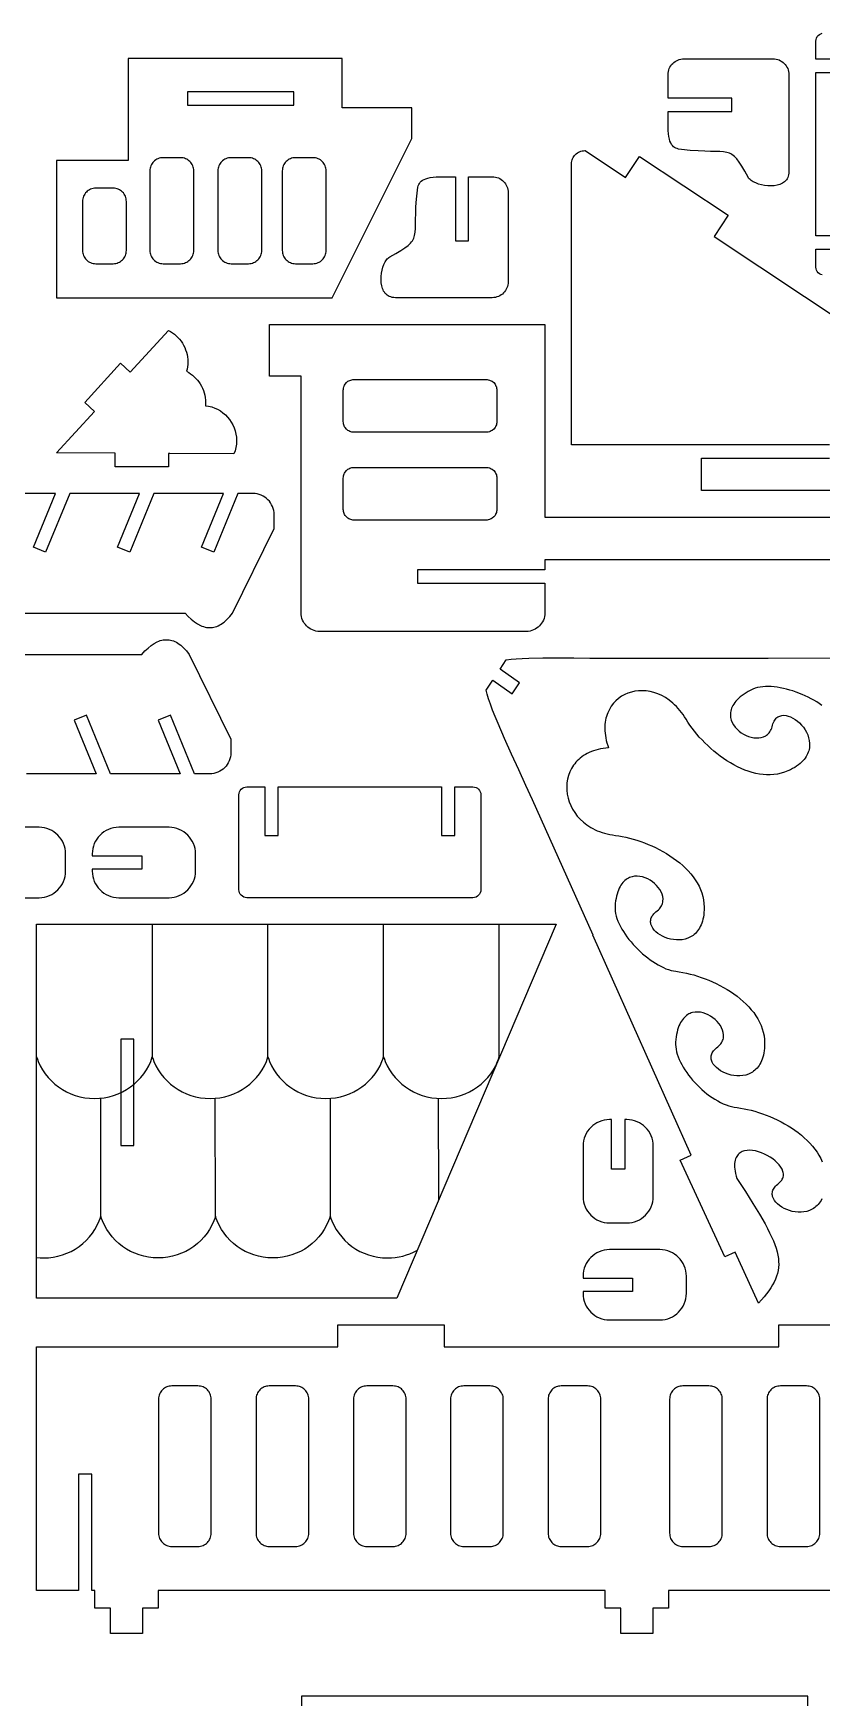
# Model space of a CAD drawing. Extents: x -399 to 499, y -399 to 499.
# Drawn here: x 83.3 to 201.9, y 248.3 to 498.9 of the extents above; entities that cross this region are included whole.
import ezdxf

# ---------------------------------------------------------------- set-up
doc = ezdxf.new("R2010")
doc.units = 0
doc.layers.add('DEFAULT_LAYER', color=1, linetype='CONTINUOUS')

msp = doc.modelspace()

# ---------------------------------------------------------------- linework, layer by layer
at = {"layer": 'DEFAULT_LAYER'}
for points in [[(208.34, 495), (201.05, 495), (201.05, 497.72), (201.08, 497.96), (201.15, 498.18), (201.26, 498.39), (201.4, 498.57), (201.58, 498.71), (201.79, 498.82), (202.01, 498.89)], [(208.34, 468.42), (201.05, 468.42), (201.05, 493), (208.34, 493)], [(203.13, 436.95), (183.85, 436.95), (164.27, 436.95), (164.27, 436.95), (164.27, 479.23), (164.28, 479.43), (164.31, 479.63), (164.36, 479.82), (164.43, 480), (164.51, 480.18), (164.61, 480.34), (164.73, 480.5), (164.86, 480.64), (165, 480.77), (165.16, 480.88), (165.32, 480.98), (165.5, 481.07), (165.68, 481.13), (165.87, 481.18), (166.07, 481.21), (166.27, 481.23), (166.32, 481.23), (172.42, 477.17), (174.52, 480.34), (187.86, 471.51), (185.75, 468.32), (240.3, 432.07)], [(202.01, 462.52), (201.79, 462.59), (201.58, 462.7), (201.4, 462.85), (201.26, 463.02), (201.15, 463.23), (201.08, 463.45), (201.05, 463.69), (201.05, 466.42), (208.34, 466.42)], [(256.59, 419.61), (160.26, 419.61), (160.26, 418.13), (141.11, 418.13), (141.11, 416.13), (160.26, 416.13), (160.26, 411.65), (160.25, 411.36), (160.21, 411.09), (160.14, 410.82), (160.04, 410.56), (159.92, 410.32), (159.78, 410.09), (159.62, 409.87), (159.44, 409.67), (159.24, 409.49), (159.03, 409.33), (158.79, 409.19), (158.55, 409.07), (158.29, 408.98), (158.03, 408.91), (157.75, 408.86), (157.46, 408.85), (126.37, 408.85), (126.09, 408.86), (125.81, 408.91), (125.54, 408.98), (125.29, 409.07), (125.04, 409.19), (124.81, 409.33), (124.6, 409.49), (124.4, 409.67), (124.22, 409.87), (124.05, 410.09), (123.91, 410.32), (123.79, 410.56), (123.7, 410.82), (123.63, 411.09), (123.59, 411.36), (123.57, 411.65), (123.57, 447.3), (118.81, 447.3), (118.81, 455.06), (123.57, 455.06), (132.39, 455.06), (160.26, 455.06), (160.26, 426.05), (245.79, 426.05)], [(238.3, 430.07), (183.85, 430.07), (183.85, 434.95), (203.13, 434.95)], [(-43.96, 411.62), (106.13, 411.62), (106.59, 411.12), (107.05, 410.68), (107.51, 410.3), (107.97, 409.99), (108.43, 409.74), (108.65, 409.65), (108.88, 409.57), (109.11, 409.5), (109.33, 409.46), (109.55, 409.43), (109.78, 409.42), (110, 409.42), (110.22, 409.44), (110.44, 409.48), (110.66, 409.54), (110.88, 409.61), (111.1, 409.71), (111.32, 409.82), (111.54, 409.94), (111.76, 410.09), (111.97, 410.25), (112.4, 410.64), (112.83, 411.09), (113.25, 411.62), (119.53, 424.37), (119.53, 426.41), (119.51, 426.74), (119.47, 427.06), (119.39, 427.36), (119.28, 427.66), (119.14, 427.93), (118.98, 428.2), (118.8, 428.45), (118.59, 428.67), (118.36, 428.88), (118.12, 429.06), (117.85, 429.22), (117.57, 429.36), (117.28, 429.47), (116.97, 429.55), (116.66, 429.6), (116.33, 429.61), (116.33, 429.61), (114.07, 429.61), (110.44, 420.77), (108.59, 421.54), (111.91, 429.61), (101.42, 429.61), (97.78, 420.77), (95.93, 421.54), (99.26, 429.61), (88.76, 429.61), (85.12, 420.77), (83.28, 421.54), (86.6, 429.61), (76.13, 429.61)], [(-50.48, 405.4), (99.61, 405.4), (100.07, 405.91), (100.53, 406.35), (101, 406.72), (101.45, 407.04), (101.91, 407.28), (102.14, 407.38), (102.36, 407.46), (102.59, 407.52), (102.81, 407.57), (103.03, 407.6), (103.26, 407.61), (103.48, 407.6), (103.7, 407.58), (103.92, 407.54), (104.14, 407.48), (104.36, 407.41), (104.58, 407.32), (104.8, 407.21), (105.02, 407.08), (105.24, 406.93), (105.45, 406.77), (105.88, 406.39), (106.31, 405.93), (106.73, 405.4), (113.01, 392.65), (113.01, 390.61), (112.99, 390.29), (112.95, 389.97), (112.87, 389.66), (112.76, 389.37), (112.62, 389.09), (112.46, 388.83), (112.28, 388.58), (112.07, 388.35), (111.84, 388.14), (111.6, 387.96), (111.33, 387.8), (111.05, 387.66), (110.76, 387.56), (110.45, 387.48), (110.14, 387.43), (109.81, 387.41), (109.81, 387.41), (107.55, 387.41), (103.92, 396.25), (102.07, 395.49), (105.39, 387.41), (94.9, 387.41), (91.26, 396.25), (89.41, 395.49), (92.74, 387.41), (82.24, 387.41)], [(201.97, 323.43), (201.85, 323.2), (201.71, 322.98), (201.56, 322.77), (201.41, 322.59), (201.24, 322.42), (201.07, 322.26), (200.89, 322.12), (200.7, 321.99), (200.51, 321.87), (200.11, 321.69), (199.69, 321.55), (199.26, 321.46), (198.82, 321.42), (198.38, 321.42), (197.94, 321.46), (197.5, 321.54), (197.08, 321.66), (196.67, 321.81), (196.28, 321.98), (195.92, 322.18), (195.59, 322.41), (195.29, 322.66), (195.04, 322.92), (194.82, 323.2), (194.66, 323.49), (194.55, 323.8), (194.52, 323.95), (194.5, 324.11), (194.5, 324.26), (194.52, 324.42), (194.55, 324.58), (194.6, 324.73), (194.67, 324.89), (194.76, 325.05), (194.86, 325.2), (194.99, 325.36), (195.14, 325.51), (195.31, 325.66), (195.49, 325.8), (195.65, 325.94), (195.79, 326.09), (195.91, 326.24), (196, 326.4), (196.07, 326.56), (196.13, 326.72), (196.16, 326.88), (196.17, 327.05), (196.16, 327.22), (196.14, 327.39), (196.1, 327.55), (195.97, 327.89), (195.78, 328.22), (195.54, 328.55), (195.25, 328.87), (194.92, 329.17), (194.56, 329.46), (194.17, 329.72), (193.75, 329.97), (193.32, 330.18), (192.87, 330.37), (192.43, 330.52), (191.98, 330.64), (191.54, 330.71), (191.11, 330.74), (190.7, 330.73), (190.32, 330.66), (190.13, 330.61), (189.96, 330.54), (189.8, 330.46), (189.65, 330.36), (189.5, 330.25), (189.37, 330.13), (189.25, 329.98), (189.15, 329.82), (189.05, 329.65), (188.97, 329.45), (188.91, 329.24), (188.86, 329.01), (188.83, 328.77), (188.82, 328.5), (188.83, 328.21), (188.85, 327.91), (188.89, 327.58), (188.96, 327.23), (189.04, 326.87), (189.15, 326.48), (190.44, 324.52), (191.57, 322.74), (192.56, 321.12), (193.41, 319.66), (193.77, 318.98), (194.1, 318.33), (194.4, 317.71), (194.66, 317.11), (194.88, 316.54), (195.06, 315.99), (195.22, 315.47), (195.33, 314.96), (195.41, 314.47), (195.45, 314), (195.46, 313.53), (195.44, 313.08), (195.37, 312.64), (195.28, 312.2), (195.15, 311.77), (194.98, 311.33), (194.78, 310.9), (194.55, 310.47), (194.28, 310.03), (193.98, 309.59), (193.64, 309.14), (193.27, 308.68), (192.86, 308.21), (192.43, 307.72), (188.91, 315.42), (187.36, 314.7), (180.65, 329.23), (182.29, 329.99), (167.51, 363.11), (167.52, 363.11), (158.38, 383.52), (158.39, 383.52), (157.41, 385.68), (156.34, 388), (155.25, 390.39), (154.19, 392.75), (153.22, 394.98), (152.79, 396.03), (152.4, 397), (152.06, 397.9), (151.78, 398.71), (151.57, 399.42), (151.43, 400.02), (152.42, 401.5), (155.32, 399.48), (156.46, 401.12), (153.52, 403.16), (154.46, 404.57), (155.17, 404.65), (155.97, 404.72), (156.86, 404.77), (157.83, 404.81), (159.94, 404.86), (162.24, 404.87), (164.63, 404.86), (167.02, 404.84), (171.51, 404.81), (171.51, 404.82), (193.87, 404.83), (193.86, 404.85), (193.86, 404.85), (257.06, 404.95)], [(201.94, 397.72), (201.57, 397.98), (201.18, 398.24), (200.77, 398.48), (200.34, 398.72), (199.91, 398.95), (199.46, 399.16), (199, 399.36), (198.07, 399.73), (197.6, 399.89), (197.12, 400.03), (196.65, 400.16), (196.17, 400.27), (195.7, 400.37), (195.24, 400.44), (194.78, 400.5), (194.33, 400.54), (193.89, 400.55), (193.46, 400.55), (193.05, 400.52), (192.65, 400.47), (192.27, 400.4), (191.91, 400.3), (191.57, 400.17), (191.26, 400.03), (190.89, 399.82), (190.55, 399.62), (190.24, 399.41), (189.95, 399.2), (189.68, 398.99), (189.44, 398.78), (189.22, 398.56), (189.03, 398.35), (188.85, 398.14), (188.7, 397.92), (188.57, 397.71), (188.46, 397.5), (188.37, 397.29), (188.3, 397.08), (188.25, 396.87), (188.21, 396.67), (188.19, 396.46), (188.19, 396.26), (188.2, 396.06), (188.23, 395.87), (188.32, 395.48), (188.47, 395.12), (188.67, 394.77), (188.91, 394.45), (189.19, 394.14), (189.49, 393.86), (189.83, 393.61), (190.18, 393.39), (190.55, 393.2), (190.94, 393.05), (191.33, 392.93), (191.72, 392.85), (192.1, 392.81), (192.48, 392.82), (192.84, 392.88), (193.18, 392.98), (193.5, 393.13), (193.64, 393.23), (193.78, 393.34), (193.91, 393.46), (194.03, 393.6), (194.14, 393.75), (194.24, 393.92), (194.33, 394.1), (194.41, 394.3), (194.47, 394.51), (194.52, 394.74), (194.59, 394.96), (194.67, 395.16), (194.76, 395.34), (194.86, 395.5), (194.96, 395.64), (195.08, 395.77), (195.2, 395.88), (195.33, 395.97), (195.47, 396.05), (195.61, 396.11), (195.76, 396.16), (195.92, 396.19), (196.24, 396.22), (196.57, 396.19), (196.91, 396.11), (197.26, 395.98), (197.61, 395.81), (197.95, 395.6), (198.28, 395.36), (198.6, 395.08), (198.9, 394.76), (199.18, 394.42), (199.43, 394.06), (199.65, 393.67), (199.83, 393.27), (199.97, 392.85), (200.07, 392.42), (200.11, 391.98), (200.11, 391.54), (200.08, 391.32), (200.04, 391.1), (199.98, 390.88), (199.91, 390.65), (199.82, 390.43), (199.72, 390.21), (199.59, 390), (199.45, 389.78), (199.28, 389.57), (199.1, 389.36), (198.9, 389.16), (198.67, 388.96), (198.43, 388.76), (198.16, 388.57), (197.87, 388.38), (197.56, 388.2), (197.22, 388.03), (196.86, 387.86), (196.34, 387.65), (195.82, 387.49), (195.28, 387.37), (194.75, 387.29), (194.2, 387.26), (193.65, 387.26), (193.1, 387.3), (192.55, 387.37), (192, 387.48), (191.45, 387.62), (190.89, 387.79), (190.35, 387.99), (189.8, 388.22), (189.26, 388.48), (188.72, 388.76), (188.2, 389.06), (187.67, 389.38), (187.16, 389.72), (186.66, 390.08), (186.17, 390.45), (185.69, 390.84), (185.23, 391.24), (184.77, 391.66), (184.34, 392.08), (183.92, 392.51), (183.51, 392.95), (183.13, 393.39), (182.77, 393.84), (182.42, 394.28), (182.1, 394.73), (181.8, 395.18), (181.52, 395.62), (181.3, 395.98), (181.06, 396.33), (180.82, 396.65), (180.58, 396.97), (180.32, 397.26), (180.07, 397.54), (179.8, 397.8), (179.53, 398.05), (178.99, 398.49), (178.42, 398.88), (177.85, 399.2), (177.27, 399.46), (176.69, 399.66), (176.1, 399.81), (175.52, 399.9), (174.95, 399.93), (174.38, 399.91), (173.83, 399.85), (173.29, 399.73), (172.77, 399.56), (172.28, 399.34), (171.81, 399.08), (171.37, 398.77), (170.97, 398.42), (170.59, 398.03), (170.26, 397.6), (169.98, 397.12), (169.73, 396.61), (169.63, 396.34), (169.54, 396.06), (169.46, 395.78), (169.4, 395.48), (169.35, 395.18), (169.31, 394.86), (169.29, 394.54), (169.29, 394.21), (169.3, 393.88), (169.33, 393.53), (169.37, 393.18), (169.43, 392.82), (169.51, 392.45), (169.6, 392.08), (169.72, 391.7), (169.85, 391.31), (169.44, 391.28), (169.04, 391.23), (168.66, 391.16), (168.29, 391.08), (167.93, 390.99), (167.59, 390.88), (167.26, 390.76), (166.95, 390.63), (166.65, 390.48), (166.37, 390.33), (166.1, 390.16), (165.84, 389.98), (165.59, 389.79), (165.36, 389.59), (165.15, 389.38), (164.95, 389.17), (164.76, 388.94), (164.58, 388.71), (164.42, 388.47), (164.27, 388.23), (164.02, 387.71), (163.82, 387.18), (163.68, 386.63), (163.58, 386.07), (163.55, 385.5), (163.56, 384.93), (163.63, 384.35), (163.75, 383.77), (163.92, 383.2), (164.15, 382.64), (164.43, 382.1), (164.76, 381.57), (165.14, 381.06), (165.58, 380.59), (166.06, 380.14), (166.6, 379.72), (166.89, 379.53), (167.19, 379.34), (167.5, 379.17), (167.82, 379), (168.16, 378.85), (168.51, 378.71), (168.87, 378.58), (169.25, 378.47), (169.64, 378.37), (170.04, 378.28), (170.45, 378.21), (170.88, 378.15), (171.39, 378.08), (171.92, 377.98), (172.46, 377.87), (173.01, 377.74), (173.57, 377.59), (174.13, 377.42), (174.69, 377.23), (175.26, 377.03), (175.82, 376.8), (176.38, 376.56), (176.94, 376.3), (177.49, 376.02), (178.03, 375.73), (178.57, 375.41), (179.09, 375.09), (179.59, 374.74), (180.09, 374.38), (180.56, 374.01), (181.01, 373.62), (181.44, 373.21), (181.85, 372.8), (182.23, 372.36), (182.59, 371.92), (182.91, 371.46), (183.21, 370.98), (183.47, 370.5), (183.69, 370), (183.88, 369.49), (184.03, 368.96), (184.14, 368.43), (184.21, 367.88), (184.23, 367.33), (184.23, 366.93), (184.2, 366.55), (184.17, 366.19), (184.12, 365.85), (184.05, 365.53), (183.97, 365.22), (183.88, 364.94), (183.77, 364.67), (183.66, 364.41), (183.53, 364.18), (183.4, 363.96), (183.25, 363.76), (183.09, 363.57), (182.93, 363.4), (182.76, 363.24), (182.58, 363.1), (182.39, 362.97), (182.2, 362.86), (181.8, 362.67), (181.38, 362.53), (180.95, 362.44), (180.51, 362.4), (180.06, 362.4), (179.62, 362.45), (179.19, 362.53), (178.77, 362.64), (178.36, 362.79), (177.97, 362.96), (177.61, 363.17), (177.28, 363.39), (176.98, 363.64), (176.72, 363.9), (176.51, 364.18), (176.35, 364.48), (176.24, 364.78), (176.21, 364.93), (176.19, 365.09), (176.19, 365.24), (176.2, 365.4), (176.24, 365.56), (176.29, 365.72), (176.36, 365.87), (176.44, 366.03), (176.55, 366.18), (176.68, 366.34), (176.82, 366.49), (176.99, 366.64), (177.18, 366.78), (177.35, 366.93), (177.5, 367.08), (177.63, 367.23), (177.74, 367.39), (177.84, 367.56), (177.91, 367.72), (177.97, 367.89), (178.02, 368.07), (178.04, 368.24), (178.05, 368.59), (178.01, 368.94), (177.91, 369.3), (177.76, 369.64), (177.57, 369.98), (177.34, 370.3), (177.07, 370.61), (176.78, 370.89), (176.45, 371.16), (176.1, 371.39), (175.74, 371.59), (175.36, 371.76), (174.97, 371.89), (174.57, 371.97), (174.18, 372.01), (173.78, 372), (173.39, 371.93), (173.2, 371.87), (173.02, 371.8), (172.83, 371.72), (172.66, 371.62), (172.48, 371.5), (172.31, 371.37), (172.15, 371.21), (172, 371.04), (171.85, 370.86), (171.71, 370.65), (171.58, 370.43), (171.45, 370.18), (171.34, 369.92), (171.23, 369.63), (171.14, 369.32), (171.05, 369), (170.98, 368.65), (170.92, 368.27), (170.87, 367.88), (170.84, 367.46), (170.83, 367.11), (170.86, 366.75), (170.92, 366.38), (171, 366.01), (171.12, 365.62), (171.26, 365.24), (171.43, 364.84), (171.63, 364.45), (171.85, 364.05), (172.09, 363.66), (172.34, 363.27), (172.62, 362.88), (172.92, 362.49), (173.23, 362.11), (173.56, 361.73), (173.9, 361.37), (174.61, 360.66), (174.98, 360.33), (175.36, 360.01), (175.74, 359.7), (176.13, 359.41), (176.53, 359.14), (176.92, 358.89), (177.32, 358.65), (177.71, 358.44), (178.1, 358.25), (178.49, 358.08), (178.88, 357.94), (179.26, 357.83), (179.63, 357.74), (179.99, 357.69), (180.5, 357.61), (181.03, 357.52), (181.57, 357.41), (182.12, 357.28), (182.68, 357.13), (183.24, 356.96), (183.8, 356.77), (184.37, 356.57), (184.93, 356.34), (185.49, 356.1), (186.05, 355.84), (186.6, 355.56), (187.15, 355.26), (187.68, 354.95), (188.2, 354.63), (188.7, 354.28), (189.2, 353.92), (189.67, 353.55), (190.12, 353.16), (190.55, 352.75), (190.96, 352.34), (191.34, 351.9), (191.7, 351.46), (192.02, 351), (192.32, 350.52), (192.58, 350.04), (192.8, 349.54), (192.99, 349.03), (193.14, 348.5), (193.25, 347.97), (193.32, 347.42), (193.34, 346.87), (193.34, 346.47), (193.31, 346.09), (193.28, 345.73), (193.23, 345.39), (193.16, 345.07), (193.08, 344.76), (192.99, 344.47), (192.88, 344.21), (192.77, 343.95), (192.64, 343.72), (192.51, 343.5), (192.36, 343.3), (192.2, 343.11), (192.04, 342.94), (191.87, 342.78), (191.69, 342.64), (191.5, 342.51), (191.31, 342.4), (190.91, 342.21), (190.49, 342.07), (190.06, 341.98), (189.62, 341.94), (189.17, 341.94), (188.73, 341.99), (188.3, 342.07), (187.88, 342.18), (187.47, 342.33), (187.08, 342.5), (186.72, 342.7), (186.39, 342.93), (186.09, 343.18), (185.83, 343.44), (185.62, 343.72), (185.46, 344.01), (185.35, 344.32), (185.32, 344.47), (185.3, 344.63), (185.3, 344.78), (185.31, 344.94), (185.35, 345.1), (185.4, 345.25), (185.47, 345.41), (185.55, 345.57), (185.66, 345.72), (185.79, 345.88), (185.93, 346.03), (186.1, 346.18), (186.29, 346.32), (186.46, 346.47), (186.61, 346.62), (186.74, 346.77), (186.85, 346.93), (186.95, 347.1), (187.02, 347.26), (187.08, 347.43), (187.13, 347.6), (187.15, 347.78), (187.17, 348.13), (187.12, 348.48), (187.02, 348.83), (186.87, 349.18), (186.68, 349.52), (186.45, 349.84), (186.18, 350.15), (185.89, 350.43), (185.56, 350.69), (185.22, 350.93), (184.85, 351.13), (184.47, 351.3), (184.08, 351.42), (183.68, 351.51), (183.29, 351.55), (182.89, 351.53), (182.5, 351.47), (182.31, 351.41), (182.13, 351.34), (181.95, 351.26), (181.77, 351.16), (181.59, 351.04), (181.43, 350.9), (181.26, 350.75), (181.11, 350.58), (180.96, 350.4), (180.82, 350.19), (180.69, 349.96), (180.56, 349.72), (180.45, 349.46), (180.34, 349.17), (180.25, 348.86), (180.16, 348.54), (180.09, 348.19), (180.03, 347.81), (179.98, 347.42), (179.95, 347), (179.94, 346.66), (179.96, 346.31), (180.02, 345.94), (180.1, 345.57), (180.2, 345.19), (180.34, 344.81), (180.49, 344.42), (180.67, 344.03), (180.88, 343.64), (181.1, 343.24), (181.35, 342.85), (181.61, 342.46), (181.89, 342.07), (182.19, 341.68), (182.51, 341.31), (182.84, 340.94), (183.18, 340.58), (183.53, 340.23), (183.9, 339.89), (184.28, 339.56), (184.66, 339.25), (185.06, 338.96), (185.46, 338.68), (185.86, 338.42), (186.28, 338.18), (186.69, 337.96), (187.11, 337.76), (187.53, 337.59), (187.94, 337.44), (188.36, 337.32), (188.78, 337.23), (189.19, 337.16), (189.71, 337.09), (190.24, 337), (190.78, 336.89), (191.32, 336.76), (191.88, 336.61), (192.44, 336.44), (193, 336.25), (193.57, 336.04), (194.13, 335.82), (194.7, 335.58), (195.25, 335.32), (195.81, 335.04), (196.35, 334.74), (196.88, 334.43), (197.4, 334.1), (197.91, 333.76), (198.4, 333.4), (198.87, 333.03), (199.32, 332.64), (199.76, 332.23), (200.16, 331.81), (200.55, 331.38), (200.9, 330.93), (201.23, 330.47), (201.52, 330), (201.78, 329.51), (202.01, 329.02)], [(76.57, 368.77), (84.13, 368.77), (84.54, 368.79), (84.93, 368.86), (85.31, 368.95), (85.68, 369.09), (86.03, 369.26), (86.36, 369.46), (86.67, 369.69), (86.95, 369.95), (87.21, 370.23), (87.44, 370.54), (87.64, 370.87), (87.81, 371.22), (87.95, 371.59), (88.05, 371.97), (88.11, 372.37), (88.13, 372.77), (88.13, 375.36), (88.11, 375.77), (88.05, 376.16), (87.95, 376.54), (87.81, 376.91), (87.64, 377.26), (87.44, 377.59), (87.21, 377.9), (86.95, 378.18), (86.67, 378.44), (86.36, 378.67), (86.03, 378.87), (85.68, 379.04), (85.31, 379.18), (84.93, 379.28), (84.54, 379.34), (84.13, 379.36), (76.57, 379.36)], [(101.18, 364.77), (101.18, 344.81), (101.29, 344.47), (101.42, 344.13), (101.72, 343.47), (102.07, 342.85), (102.47, 342.26), (102.91, 341.71), (103.39, 341.19), (103.91, 340.71), (104.47, 340.28), (105.06, 339.89), (105.68, 339.54), (106.33, 339.25), (107, 339), (107.69, 338.8), (108.41, 338.66), (109.14, 338.57), (109.88, 338.54), (110.63, 338.57), (111.36, 338.66), (112.07, 338.8), (112.77, 339), (113.44, 339.25), (114.09, 339.54), (114.71, 339.89), (115.3, 340.28), (115.85, 340.71), (116.37, 341.19), (116.86, 341.71), (117.3, 342.26), (117.69, 342.85), (118.04, 343.47), (118.34, 344.13), (118.47, 344.47), (118.59, 344.81), (118.7, 344.47), (118.83, 344.13), (119.13, 343.47), (119.48, 342.85), (119.88, 342.26), (120.32, 341.71), (120.8, 341.19), (121.32, 340.71), (121.88, 340.28), (122.47, 339.89), (123.09, 339.54), (123.73, 339.25), (124.41, 339), (125.1, 338.8), (125.82, 338.66), (126.55, 338.57), (127.29, 338.54), (128.04, 338.57), (128.77, 338.66), (129.48, 338.8), (130.18, 339), (130.85, 339.25), (131.5, 339.54), (132.12, 339.89), (132.71, 340.28), (133.26, 340.71), (133.78, 341.19), (134.26, 341.71), (134.71, 342.26), (135.1, 342.85), (135.45, 343.47), (135.75, 344.13), (135.88, 344.47), (136, 344.81), (136.11, 344.47), (136.24, 344.13), (136.54, 343.47), (136.89, 342.85), (137.29, 342.26), (137.73, 341.71), (138.21, 341.19), (138.73, 340.71), (139.29, 340.28), (139.88, 339.89), (140.5, 339.54), (141.14, 339.25), (141.82, 339), (142.51, 338.8), (143.23, 338.66), (143.96, 338.57), (144.7, 338.54), (145.45, 338.57), (146.18, 338.66), (146.89, 338.8), (147.58, 339), (148.26, 339.25), (148.91, 339.54), (149.53, 339.89), (150.12, 340.28), (150.67, 340.71), (151.19, 341.19), (151.67, 341.71), (152.11, 342.26), (152.51, 342.85), (152.86, 343.47), (153.16, 344.13), (153.29, 344.47), (153.41, 344.81), (153.41, 364.77)], [(118.59, 344.81), (118.59, 364.77)], [(136, 344.81), (136, 364.77)], [(83.77, 344.81), (83.89, 344.47), (84.02, 344.13), (84.31, 343.47), (84.66, 342.85), (85.06, 342.26), (85.5, 341.71), (85.98, 341.19), (86.5, 340.71), (87.06, 340.28), (87.65, 339.89), (88.27, 339.54), (88.92, 339.25), (89.59, 339), (90.28, 338.8), (91, 338.66), (91.73, 338.57), (92.47, 338.54), (93.22, 338.57), (93.95, 338.66), (94.66, 338.8), (95.36, 339), (96.03, 339.25), (96.68, 339.54), (97.3, 339.89), (97.89, 340.28), (98.44, 340.71), (98.96, 341.19), (99.45, 341.71), (99.89, 342.26), (100.28, 342.85), (100.63, 343.47), (100.93, 344.13), (101.06, 344.47), (101.18, 344.81)], [(127.96, 320.8), (127.84, 320.46), (127.71, 320.12), (127.42, 319.46), (127.07, 318.84), (126.68, 318.25), (126.24, 317.7), (125.76, 317.18), (125.25, 316.71), (124.7, 316.27), (124.11, 315.88), (123.5, 315.53), (122.85, 315.24), (122.19, 314.99), (121.5, 314.79), (120.79, 314.65), (120.07, 314.56), (119.33, 314.53), (118.59, 314.56), (117.86, 314.65), (117.16, 314.79), (116.47, 314.99), (115.8, 315.24), (115.16, 315.53), (114.54, 315.88), (113.96, 316.27), (113.41, 316.71), (112.89, 317.18), (112.41, 317.7), (111.98, 318.25), (111.58, 318.84), (111.24, 319.46), (110.94, 320.12), (110.81, 320.46), (110.69, 320.8), (110.58, 320.46), (110.45, 320.12), (110.15, 319.46), (109.81, 318.84), (109.41, 318.25), (108.98, 317.7), (108.5, 317.18), (107.98, 316.71), (107.43, 316.27), (106.85, 315.88), (106.23, 315.53), (105.59, 315.24), (104.92, 314.99), (104.23, 314.79), (103.53, 314.65), (102.8, 314.56), (102.06, 314.53), (101.32, 314.56), (100.6, 314.65), (99.89, 314.79), (99.2, 314.99), (98.54, 315.24), (97.89, 315.53), (97.28, 315.88), (96.69, 316.27), (96.14, 316.71), (95.63, 317.18), (95.15, 317.7), (94.71, 318.25), (94.32, 318.84), (93.97, 319.46), (93.68, 320.12), (93.55, 320.46), (93.43, 320.8), (93.45, 338.6)], [(110.69, 320.8), (110.66, 338.6)], [(127.95, 338.6), (127.96, 320.8), (128.07, 320.46), (128.2, 320.12), (128.5, 319.46), (128.85, 318.84), (129.24, 318.25), (129.68, 317.7), (130.15, 317.18), (130.67, 316.71), (131.22, 316.27), (131.81, 315.88), (132.42, 315.53), (133.06, 315.24), (133.73, 314.99), (134.42, 314.79), (135.13, 314.65), (135.85, 314.56), (136.59, 314.53), (137.18, 314.55), (137.75, 314.61), (138.32, 314.7), (138.88, 314.82), (139.42, 314.98), (139.95, 315.17), (140.47, 315.39), (140.97, 315.64)], [(144.19, 338.54), (144.25, 323.23)], [(83.82, 314.58), (84.31, 314.55), (84.8, 314.53), (85.54, 314.56), (86.26, 314.65), (86.97, 314.79), (87.66, 314.99), (88.33, 315.24), (88.97, 315.53), (89.58, 315.88), (90.17, 316.27), (90.72, 316.71), (91.24, 317.18), (91.71, 317.7), (92.15, 318.25), (92.54, 318.84), (92.89, 319.46), (93.19, 320.12), (93.31, 320.46), (93.43, 320.8)], [(252.48, 264.48), (178.87, 264.49), (178.87, 261.8), (176.5, 261.8), (176.5, 258.01), (171.7, 258.01), (171.7, 261.8), (169.34, 261.8), (169.34, 264.49), (102.07, 264.49), (102.07, 261.8), (99.7, 261.8), (99.7, 258.01), (94.9, 258.01), (94.9, 261.8), (92.54, 261.8), (92.54, 264.49), (92.08, 264.49), (92.08, 281.98), (90.08, 281.98), (90.08, 264.49), (83.77, 264.48), (83.77, 301.17), (129.09, 301.17), (129.09, 304.46), (145.09, 304.46), (145.09, 301.17), (195.49, 301.17), (195.49, 304.46), (211.49, 304.46)], [(199.84, 218.25), (199.84, 248.59), (123.64, 248.59), (123.64, 241.8)]]:
    msp.add_lwpolyline(points, dxfattribs=at)
for points in [[(86.78, 459.09), (128.27, 459.09), (140.23, 483.07), (140.23, 487.67), (129.73, 487.67), (129.73, 495.08), (97.54, 495.08), (97.54, 479.73), (86.78, 479.73), (86.78, 459.09)], [(197.01, 492.66), (197.01, 489.02), (197.01, 485.38), (197.01, 481.74), (197.01, 478.1), (196.99, 477.85), (196.96, 477.61), (196.9, 477.39), (196.82, 477.16), (196.73, 476.99), (196.62, 476.83), (196.5, 476.68), (196.35, 476.55), (196.2, 476.43), (196.02, 476.32), (195.84, 476.23), (195.64, 476.15), (195.22, 476.03), (194.77, 475.95), (194.3, 475.92), (193.81, 475.94), (193.33, 475.99), (192.86, 476.08), (192.41, 476.2), (192, 476.36), (191.62, 476.54), (191.3, 476.75), (191.16, 476.86), (191.04, 476.98), (190.94, 477.1), (190.86, 477.23), (190.35, 478.14), (189.9, 478.9), (189.51, 479.51), (189.14, 479.99), (188.96, 480.19), (188.79, 480.37), (188.61, 480.52), (188.43, 480.64), (188.24, 480.75), (188.05, 480.84), (187.84, 480.91), (187.63, 480.97), (187.15, 481.04), (186.61, 481.08), (185.22, 481.12), (184.35, 481.14), (183.34, 481.18), (182.16, 481.27), (180.82, 481.4), (180.38, 481.47), (180.18, 481.53), (179.98, 481.6), (179.8, 481.7), (179.63, 481.82), (179.48, 481.98), (179.34, 482.17), (179.21, 482.39), (179.1, 482.66), (179, 482.98), (178.92, 483.34), (178.86, 483.76), (178.82, 484.24), (178.8, 484.78), (178.8, 485.38), (178.81, 487.11), (188.43, 487.11), (188.43, 489.11), (178.8, 489.11), (178.8, 492.66), (178.81, 492.91), (178.85, 493.15), (178.91, 493.38), (178.99, 493.6), (179.09, 493.81), (179.21, 494), (179.35, 494.19), (179.51, 494.36), (179.68, 494.51), (179.86, 494.65), (180.06, 494.77), (180.27, 494.87), (180.49, 494.96), (180.72, 495.02), (180.96, 495.05), (181.2, 495.06), (184.55, 495.06), (187.9, 495.06), (191.25, 495.06), (194.61, 495.06), (194.85, 495.05), (195.09, 495.02), (195.32, 494.96), (195.54, 494.88), (195.75, 494.77), (195.94, 494.65), (196.13, 494.51), (196.3, 494.36), (196.46, 494.19), (196.59, 494), (196.71, 493.81), (196.82, 493.6), (196.9, 493.38), (196.96, 493.15), (196.99, 492.91), (197.01, 492.66)], [(106.47, 488.08), (122.47, 488.08), (122.47, 490.08), (106.47, 490.08), (106.47, 488.08)], [(102.8, 464.21), (105.42, 464.21), (105.62, 464.22), (105.82, 464.25), (106.01, 464.3), (106.19, 464.37), (106.37, 464.45), (106.53, 464.55), (106.69, 464.67), (106.83, 464.8), (106.96, 464.94), (107.07, 465.09), (107.18, 465.26), (107.26, 465.43), (107.33, 465.62), (107.38, 465.81), (107.41, 466), (107.42, 466.21), (107.42, 478.17), (107.41, 478.38), (107.38, 478.57), (107.33, 478.76), (107.26, 478.95), (107.18, 479.12), (107.07, 479.29), (106.96, 479.44), (106.83, 479.58), (106.69, 479.71), (106.53, 479.83), (106.37, 479.93), (106.19, 480.01), (106.01, 480.08), (105.82, 480.13), (105.62, 480.16), (105.42, 480.17), (102.8, 480.17), (102.6, 480.16), (102.4, 480.13), (102.21, 480.08), (102.03, 480.01), (101.85, 479.93), (101.69, 479.83), (101.53, 479.71), (101.39, 479.58), (101.26, 479.44), (101.15, 479.29), (101.05, 479.12), (100.96, 478.95), (100.89, 478.76), (100.84, 478.57), (100.81, 478.38), (100.8, 478.17), (100.8, 466.21), (100.81, 466), (100.84, 465.81), (100.89, 465.62), (100.96, 465.43), (101.05, 465.26), (101.15, 465.09), (101.26, 464.94), (101.39, 464.8), (101.53, 464.67), (101.69, 464.55), (101.85, 464.45), (102.03, 464.37), (102.21, 464.3), (102.4, 464.25), (102.6, 464.22), (102.8, 464.21)], [(113.03, 464.21), (115.65, 464.21), (115.85, 464.22), (116.05, 464.25), (116.24, 464.3), (116.42, 464.37), (116.6, 464.45), (116.76, 464.55), (116.92, 464.67), (117.06, 464.8), (117.19, 464.94), (117.31, 465.09), (117.41, 465.26), (117.49, 465.43), (117.56, 465.62), (117.61, 465.81), (117.64, 466), (117.65, 466.21), (117.65, 478.17), (117.64, 478.38), (117.61, 478.57), (117.56, 478.76), (117.49, 478.95), (117.41, 479.12), (117.31, 479.29), (117.19, 479.44), (117.06, 479.58), (116.92, 479.71), (116.76, 479.83), (116.6, 479.93), (116.42, 480.01), (116.24, 480.08), (116.05, 480.13), (115.85, 480.16), (115.65, 480.17), (113.03, 480.17), (112.83, 480.16), (112.63, 480.13), (112.44, 480.08), (112.26, 480.01), (112.08, 479.93), (111.92, 479.83), (111.76, 479.71), (111.62, 479.58), (111.49, 479.44), (111.38, 479.29), (111.28, 479.12), (111.19, 478.95), (111.12, 478.76), (111.07, 478.57), (111.04, 478.38), (111.03, 478.17), (111.03, 466.21), (111.04, 466), (111.07, 465.81), (111.12, 465.62), (111.19, 465.43), (111.28, 465.26), (111.38, 465.09), (111.49, 464.94), (111.62, 464.8), (111.76, 464.67), (111.92, 464.55), (112.08, 464.45), (112.26, 464.37), (112.44, 464.3), (112.63, 464.25), (112.83, 464.22), (113.03, 464.21)], [(122.73, 464.21), (125.35, 464.21), (125.55, 464.22), (125.75, 464.25), (125.94, 464.3), (126.13, 464.37), (126.3, 464.45), (126.47, 464.55), (126.62, 464.67), (126.76, 464.8), (126.89, 464.94), (127.01, 465.09), (127.11, 465.26), (127.19, 465.43), (127.26, 465.62), (127.31, 465.81), (127.34, 466), (127.35, 466.21), (127.35, 478.17), (127.34, 478.38), (127.31, 478.57), (127.26, 478.76), (127.19, 478.95), (127.11, 479.12), (127.01, 479.29), (126.89, 479.44), (126.76, 479.58), (126.62, 479.71), (126.47, 479.83), (126.3, 479.93), (126.13, 480.01), (125.94, 480.08), (125.75, 480.13), (125.55, 480.16), (125.35, 480.17), (122.73, 480.17), (122.53, 480.16), (122.33, 480.13), (122.14, 480.08), (121.96, 480.01), (121.78, 479.93), (121.62, 479.83), (121.46, 479.71), (121.32, 479.58), (121.19, 479.44), (121.08, 479.29), (120.98, 479.12), (120.89, 478.95), (120.83, 478.76), (120.78, 478.57), (120.75, 478.38), (120.73, 478.17), (120.73, 466.21), (120.75, 466), (120.78, 465.81), (120.83, 465.62), (120.89, 465.43), (120.98, 465.26), (121.08, 465.09), (121.19, 464.94), (121.32, 464.8), (121.46, 464.67), (121.62, 464.55), (121.78, 464.45), (121.96, 464.37), (122.14, 464.3), (122.33, 464.25), (122.53, 464.22), (122.73, 464.21)], [(152.35, 459.09), (148.71, 459.09), (145.06, 459.09), (141.42, 459.09), (137.78, 459.09), (137.54, 459.11), (137.3, 459.14), (137.07, 459.2), (136.85, 459.28), (136.67, 459.37), (136.51, 459.48), (136.36, 459.6), (136.23, 459.74), (136.11, 459.9), (136, 460.07), (135.91, 460.26), (135.83, 460.45), (135.71, 460.88), (135.64, 461.33), (135.61, 461.8), (135.62, 462.28), (135.67, 462.77), (135.76, 463.24), (135.88, 463.68), (136.04, 464.1), (136.22, 464.48), (136.43, 464.8), (136.54, 464.94), (136.66, 465.06), (136.79, 465.16), (136.91, 465.24), (137.83, 465.75), (138.58, 466.19), (139.19, 466.59), (139.68, 466.96), (139.88, 467.14), (140.05, 467.31), (140.2, 467.49), (140.33, 467.67), (140.43, 467.86), (140.52, 468.05), (140.59, 468.25), (140.65, 468.47), (140.73, 468.94), (140.77, 469.49), (140.8, 470.88), (140.82, 471.75), (140.86, 472.76), (140.95, 473.93), (141.09, 475.28), (141.16, 475.72), (141.21, 475.92), (141.29, 476.11), (141.38, 476.29), (141.51, 476.46), (141.66, 476.62), (141.85, 476.76), (142.08, 476.89), (142.34, 477), (142.66, 477.1), (143.02, 477.17), (143.44, 477.23), (143.92, 477.27), (144.46, 477.3), (145.06, 477.3), (146.79, 477.29), (146.79, 467.67), (148.79, 467.67), (148.79, 477.3), (152.35, 477.3), (152.59, 477.28), (152.83, 477.25), (153.06, 477.19), (153.28, 477.11), (153.49, 477.01), (153.69, 476.88), (153.87, 476.75), (154.04, 476.59), (154.2, 476.42), (154.34, 476.24), (154.46, 476.04), (154.56, 475.83), (154.64, 475.61), (154.7, 475.38), (154.73, 475.14), (154.75, 474.9), (154.75, 471.55), (154.75, 468.19), (154.75, 464.84), (154.75, 461.49), (154.73, 461.25), (154.7, 461.01), (154.64, 460.78), (154.56, 460.56), (154.46, 460.35), (154.34, 460.15), (154.2, 459.97), (154.04, 459.8), (153.87, 459.64), (153.69, 459.5), (153.49, 459.38), (153.28, 459.28), (153.06, 459.2), (152.83, 459.14), (152.59, 459.11), (152.35, 459.09)], [(92.66, 464.21), (95.28, 464.21), (95.48, 464.22), (95.68, 464.25), (95.87, 464.3), (96.05, 464.37), (96.23, 464.45), (96.39, 464.55), (96.55, 464.67), (96.69, 464.8), (96.82, 464.94), (96.93, 465.09), (97.03, 465.26), (97.12, 465.43), (97.18, 465.62), (97.23, 465.81), (97.26, 466), (97.28, 466.21), (97.28, 473.59), (97.26, 473.79), (97.23, 473.99), (97.18, 474.18), (97.12, 474.36), (97.03, 474.54), (96.93, 474.7), (96.82, 474.86), (96.69, 475), (96.55, 475.13), (96.39, 475.24), (96.23, 475.34), (96.05, 475.43), (95.87, 475.5), (95.68, 475.54), (95.48, 475.57), (95.28, 475.59), (92.66, 475.59), (92.46, 475.57), (92.26, 475.54), (92.07, 475.5), (91.88, 475.43), (91.71, 475.34), (91.54, 475.24), (91.39, 475.13), (91.25, 475), (91.12, 474.86), (91, 474.7), (90.9, 474.54), (90.82, 474.36), (90.75, 474.18), (90.7, 473.99), (90.67, 473.79), (90.66, 473.59), (90.66, 466.21), (90.67, 466), (90.7, 465.81), (90.75, 465.62), (90.82, 465.43), (90.9, 465.26), (91, 465.09), (91.12, 464.94), (91.25, 464.8), (91.39, 464.67), (91.54, 464.55), (91.71, 464.45), (91.88, 464.37), (92.07, 464.3), (92.26, 464.25), (92.46, 464.22), (92.66, 464.21)], [(103.6, 433.62), (95.6, 433.62), (95.6, 435.69), (86.78, 435.76), (92.47, 441.98), (91.01, 443.31), (96.39, 449.23), (97.86, 447.89), (103.59, 454.16), (103.91, 453.99), (104.21, 453.8), (104.5, 453.58), (104.78, 453.35), (105.04, 453.1), (105.28, 452.83), (105.5, 452.54), (105.7, 452.24), (105.89, 451.93), (106.05, 451.6), (106.19, 451.26), (106.31, 450.91), (106.4, 450.54), (106.46, 450.17), (106.51, 449.79), (106.52, 449.4), (106.51, 449.04), (106.47, 448.69), (106.42, 448.35), (106.34, 448.01), (106.65, 447.84), (106.95, 447.65), (107.23, 447.43), (107.5, 447.2), (107.75, 446.95), (107.98, 446.68), (108.2, 446.4), (108.39, 446.1), (108.57, 445.79), (108.73, 445.46), (108.86, 445.13), (108.97, 444.78), (109.06, 444.42), (109.13, 444.06), (109.17, 443.68), (109.18, 443.3), (109.16, 442.83), (109.65, 442.76), (110.12, 442.64), (110.57, 442.48), (111.01, 442.29), (111.42, 442.05), (111.8, 441.78), (112.17, 441.47), (112.5, 441.13), (112.8, 440.76), (113.07, 440.37), (113.3, 439.95), (113.49, 439.51), (113.65, 439.05), (113.76, 438.57), (113.83, 438.07), (113.86, 437.57), (113.83, 437.04), (113.76, 436.53), (113.64, 436.04), (113.47, 435.57), (103.81, 435.64), (103.6, 435.64), (103.6, 433.62)], [(153.03, 445.17), (153.03, 440.43), (153.02, 440.27), (153, 440.11), (152.96, 439.96), (152.9, 439.81), (152.84, 439.67), (152.76, 439.54), (152.56, 439.3), (152.32, 439.11), (152.19, 439.03), (152.05, 438.96), (151.91, 438.91), (151.75, 438.87), (151.59, 438.84), (151.43, 438.83), (131.52, 438.83), (131.36, 438.84), (131.2, 438.87), (131.05, 438.91), (130.9, 438.96), (130.76, 439.03), (130.63, 439.11), (130.39, 439.3), (130.2, 439.54), (130.12, 439.67), (130.05, 439.81), (130, 439.96), (129.96, 440.11), (129.93, 440.27), (129.92, 440.43), (129.92, 445.17), (129.93, 445.34), (129.96, 445.49), (130, 445.65), (130.05, 445.79), (130.12, 445.93), (130.2, 446.07), (130.39, 446.3), (130.63, 446.5), (130.76, 446.58), (130.9, 446.65), (131.05, 446.7), (131.2, 446.74), (131.36, 446.76), (131.52, 446.77), (151.43, 446.77), (151.59, 446.76), (151.75, 446.74), (151.91, 446.7), (152.05, 446.65), (152.19, 446.58), (152.32, 446.5), (152.56, 446.3), (152.76, 446.07), (152.84, 445.93), (152.9, 445.79), (152.96, 445.65), (153, 445.49), (153.02, 445.34), (153.03, 445.17)], [(153.03, 431.94), (153.03, 427.21), (153.02, 427.04), (153, 426.88), (152.96, 426.73), (152.9, 426.58), (152.84, 426.44), (152.76, 426.31), (152.56, 426.08), (152.32, 425.88), (152.19, 425.8), (152.05, 425.73), (151.91, 425.68), (151.75, 425.64), (151.59, 425.61), (151.43, 425.61), (131.52, 425.61), (131.36, 425.61), (131.2, 425.64), (131.05, 425.68), (130.9, 425.73), (130.76, 425.8), (130.63, 425.88), (130.39, 426.08), (130.2, 426.31), (130.12, 426.44), (130.05, 426.58), (130, 426.73), (129.96, 426.88), (129.93, 427.04), (129.92, 427.21), (129.92, 431.94), (129.93, 432.11), (129.96, 432.26), (130, 432.42), (130.05, 432.56), (130.12, 432.7), (130.2, 432.84), (130.39, 433.07), (130.63, 433.27), (130.76, 433.35), (130.9, 433.42), (131.05, 433.47), (131.2, 433.51), (131.36, 433.53), (131.52, 433.54), (151.43, 433.54), (151.59, 433.53), (151.75, 433.51), (151.91, 433.47), (152.05, 433.42), (152.19, 433.35), (152.32, 433.27), (152.56, 433.07), (152.76, 432.84), (152.84, 432.7), (152.9, 432.56), (152.96, 432.42), (153, 432.26), (153.02, 432.11), (153.03, 431.94)], [(149.43, 368.77), (115.41, 368.77), (115.16, 368.8), (114.94, 368.87), (114.74, 368.98), (114.56, 369.13), (114.41, 369.3), (114.3, 369.51), (114.23, 369.73), (114.21, 369.97), (114.21, 384.24), (114.23, 384.48), (114.3, 384.71), (114.41, 384.91), (114.56, 385.09), (114.74, 385.24), (114.94, 385.35), (115.16, 385.42), (115.41, 385.44), (118.13, 385.44), (118.13, 378.15), (120.13, 378.15), (120.13, 385.44), (144.71, 385.44), (144.71, 378.15), (146.71, 378.15), (146.71, 385.44), (149.43, 385.44), (149.67, 385.42), (149.9, 385.35), (150.1, 385.24), (150.28, 385.09), (150.42, 384.91), (150.53, 384.71), (150.61, 384.48), (150.63, 384.24), (150.63, 369.97), (150.61, 369.73), (150.53, 369.51), (150.42, 369.3), (150.28, 369.13), (150.1, 368.98), (149.9, 368.87), (149.67, 368.8), (149.43, 368.77)], [(92.13, 375.36), (92.13, 375.07), (99.61, 375.07), (99.61, 373.07), (92.13, 373.07), (92.13, 372.77), (92.15, 372.37), (92.21, 371.97), (92.31, 371.59), (92.45, 371.22), (92.61, 370.87), (92.82, 370.54), (93.05, 370.23), (93.31, 369.95), (93.59, 369.69), (93.9, 369.46), (94.23, 369.26), (94.58, 369.09), (94.94, 368.95), (95.33, 368.86), (95.72, 368.79), (96.13, 368.77), (103.69, 368.77), (104.1, 368.79), (104.49, 368.86), (104.87, 368.95), (105.24, 369.09), (105.59, 369.26), (105.92, 369.46), (106.23, 369.69), (106.51, 369.95), (106.77, 370.23), (107, 370.54), (107.2, 370.87), (107.37, 371.22), (107.51, 371.59), (107.61, 371.97), (107.67, 372.37), (107.69, 372.77), (107.69, 375.36), (107.67, 375.77), (107.61, 376.16), (107.51, 376.54), (107.37, 376.91), (107.2, 377.26), (107, 377.59), (106.77, 377.9), (106.51, 378.18), (106.23, 378.44), (105.92, 378.67), (105.59, 378.87), (105.24, 379.04), (104.87, 379.18), (104.49, 379.28), (104.1, 379.34), (103.69, 379.36), (96.13, 379.36), (95.72, 379.34), (95.33, 379.28), (94.94, 379.18), (94.58, 379.04), (94.23, 378.87), (93.9, 378.67), (93.59, 378.44), (93.31, 378.18), (93.05, 377.9), (92.82, 377.59), (92.61, 377.26), (92.45, 376.91), (92.31, 376.54), (92.21, 376.16), (92.15, 375.77), (92.13, 375.36)], [(83.77, 364.77), (161.98, 364.77), (137.96, 308.47), (83.77, 308.47), (83.77, 364.77)], [(96.42, 331.48), (98.42, 331.48), (98.42, 347.48), (96.42, 347.48), (96.42, 331.48)], [(172.59, 335.36), (172.3, 335.36), (172.3, 327.89), (170.3, 327.89), (170.3, 335.36), (170.01, 335.36), (169.6, 335.34), (169.2, 335.28), (168.82, 335.18), (168.46, 335.05), (168.11, 334.88), (167.78, 334.68), (167.47, 334.45), (167.18, 334.19), (166.92, 333.9), (166.69, 333.6), (166.49, 333.27), (166.32, 332.92), (166.19, 332.55), (166.09, 332.17), (166.03, 331.77), (166.01, 331.36), (166.01, 323.81), (166.03, 323.4), (166.09, 323), (166.19, 322.62), (166.32, 322.25), (166.49, 321.9), (166.69, 321.57), (166.92, 321.26), (167.18, 320.98), (167.47, 320.72), (167.78, 320.49), (168.11, 320.29), (168.46, 320.12), (168.82, 319.99), (169.2, 319.89), (169.6, 319.83), (170.01, 319.81), (172.59, 319.81), (173, 319.83), (173.4, 319.89), (173.78, 319.99), (174.14, 320.12), (174.49, 320.29), (174.82, 320.49), (175.13, 320.72), (175.42, 320.98), (175.68, 321.26), (175.91, 321.57), (176.11, 321.9), (176.28, 322.25), (176.41, 322.62), (176.51, 323), (176.57, 323.4), (176.59, 323.81), (176.59, 331.36), (176.57, 331.77), (176.51, 332.17), (176.41, 332.55), (176.28, 332.92), (176.11, 333.27), (175.91, 333.6), (175.68, 333.9), (175.42, 334.19), (175.13, 334.45), (174.82, 334.68), (174.49, 334.88), (174.14, 335.05), (173.78, 335.18), (173.4, 335.28), (173, 335.34), (172.59, 335.36)], [(166.01, 311.79), (166.01, 311.5), (173.48, 311.5), (173.48, 309.5), (166.01, 309.5), (166.01, 309.21), (166.03, 308.8), (166.09, 308.4), (166.19, 308.02), (166.32, 307.65), (166.49, 307.3), (166.69, 306.97), (166.92, 306.67), (167.18, 306.38), (167.47, 306.12), (167.78, 305.89), (168.11, 305.69), (168.46, 305.52), (168.82, 305.39), (169.2, 305.29), (169.6, 305.23), (170.01, 305.21), (177.57, 305.21), (177.97, 305.23), (178.37, 305.29), (178.75, 305.39), (179.12, 305.52), (179.47, 305.69), (179.8, 305.89), (180.11, 306.12), (180.39, 306.38), (180.65, 306.67), (180.88, 306.97), (181.08, 307.3), (181.25, 307.65), (181.39, 308.02), (181.48, 308.4), (181.55, 308.8), (181.57, 309.21), (181.57, 311.79), (181.55, 312.2), (181.48, 312.59), (181.39, 312.98), (181.25, 313.34), (181.08, 313.69), (180.88, 314.02), (180.65, 314.33), (180.39, 314.62), (180.11, 314.87), (179.8, 315.11), (179.47, 315.31), (179.12, 315.48), (178.75, 315.61), (178.37, 315.71), (177.97, 315.77), (177.57, 315.79), (170.01, 315.79), (169.6, 315.77), (169.2, 315.71), (168.82, 315.61), (168.46, 315.48), (168.11, 315.31), (167.78, 315.11), (167.47, 314.87), (167.18, 314.62), (166.92, 314.33), (166.69, 314.02), (166.49, 313.69), (166.32, 313.34), (166.19, 312.98), (166.09, 312.59), (166.03, 312.2), (166.01, 311.79)], [(102.11, 293.26), (102.11, 273.1), (102.12, 272.9), (102.15, 272.7), (102.2, 272.51), (102.27, 272.32), (102.35, 272.15), (102.46, 271.98), (102.57, 271.83), (102.7, 271.69), (102.84, 271.56), (103, 271.44), (103.16, 271.34), (103.34, 271.26), (103.52, 271.19), (103.71, 271.14), (103.91, 271.11), (104.11, 271.1), (108.05, 271.1), (108.25, 271.11), (108.45, 271.14), (108.64, 271.19), (108.83, 271.26), (109, 271.34), (109.17, 271.44), (109.32, 271.56), (109.46, 271.69), (109.59, 271.83), (109.71, 271.98), (109.81, 272.15), (109.89, 272.32), (109.96, 272.51), (110.01, 272.7), (110.04, 272.9), (110.05, 273.1), (110.05, 293.26), (110.04, 293.47), (110.01, 293.67), (109.96, 293.86), (109.89, 294.04), (109.81, 294.22), (109.71, 294.38), (109.59, 294.53), (109.46, 294.68), (109.32, 294.81), (109.17, 294.92), (109, 295.02), (108.83, 295.11), (108.64, 295.17), (108.45, 295.22), (108.25, 295.25), (108.05, 295.26), (104.11, 295.26), (103.91, 295.25), (103.71, 295.22), (103.52, 295.17), (103.34, 295.11), (103.16, 295.02), (103, 294.92), (102.84, 294.81), (102.7, 294.68), (102.57, 294.53), (102.46, 294.38), (102.35, 294.22), (102.27, 294.04), (102.2, 293.86), (102.15, 293.67), (102.12, 293.47), (102.11, 293.26)], [(116.79, 293.26), (116.79, 273.1), (116.8, 272.9), (116.83, 272.7), (116.88, 272.51), (116.95, 272.32), (117.03, 272.15), (117.13, 271.98), (117.25, 271.83), (117.38, 271.69), (117.52, 271.56), (117.67, 271.44), (117.84, 271.34), (118.01, 271.26), (118.2, 271.19), (118.39, 271.14), (118.58, 271.11), (118.79, 271.1), (122.73, 271.1), (122.93, 271.11), (123.13, 271.14), (123.32, 271.19), (123.5, 271.26), (123.68, 271.34), (123.84, 271.44), (124, 271.56), (124.14, 271.69), (124.27, 271.83), (124.38, 271.98), (124.48, 272.15), (124.57, 272.32), (124.64, 272.51), (124.68, 272.7), (124.72, 272.9), (124.73, 273.1), (124.73, 293.26), (124.72, 293.47), (124.68, 293.67), (124.64, 293.86), (124.57, 294.04), (124.48, 294.22), (124.38, 294.38), (124.27, 294.53), (124.14, 294.68), (124, 294.81), (123.84, 294.92), (123.68, 295.02), (123.5, 295.11), (123.32, 295.17), (123.13, 295.22), (122.93, 295.25), (122.73, 295.26), (118.79, 295.26), (118.58, 295.25), (118.39, 295.22), (118.2, 295.17), (118.01, 295.11), (117.84, 295.02), (117.67, 294.92), (117.52, 294.81), (117.38, 294.68), (117.25, 294.53), (117.13, 294.38), (117.03, 294.22), (116.95, 294.04), (116.88, 293.86), (116.83, 293.67), (116.8, 293.47), (116.79, 293.26)], [(131.46, 293.26), (131.46, 273.1), (131.47, 272.9), (131.5, 272.7), (131.55, 272.51), (131.62, 272.32), (131.71, 272.15), (131.81, 271.98), (131.92, 271.83), (132.05, 271.69), (132.19, 271.56), (132.35, 271.44), (132.51, 271.34), (132.69, 271.26), (132.87, 271.19), (133.06, 271.14), (133.26, 271.11), (133.46, 271.1), (137.4, 271.1), (137.61, 271.11), (137.8, 271.14), (137.99, 271.19), (138.18, 271.26), (138.35, 271.34), (138.52, 271.44), (138.67, 271.56), (138.81, 271.69), (138.94, 271.83), (139.06, 271.98), (139.16, 272.15), (139.24, 272.32), (139.31, 272.51), (139.36, 272.7), (139.39, 272.9), (139.4, 273.1), (139.4, 293.26), (139.39, 293.47), (139.36, 293.67), (139.31, 293.86), (139.24, 294.04), (139.16, 294.22), (139.06, 294.38), (138.94, 294.53), (138.81, 294.68), (138.67, 294.81), (138.52, 294.92), (138.35, 295.02), (138.18, 295.11), (137.99, 295.17), (137.8, 295.22), (137.61, 295.25), (137.4, 295.26), (133.46, 295.26), (133.26, 295.25), (133.06, 295.22), (132.87, 295.17), (132.69, 295.11), (132.51, 295.02), (132.35, 294.92), (132.19, 294.81), (132.05, 294.68), (131.92, 294.53), (131.81, 294.38), (131.71, 294.22), (131.62, 294.04), (131.55, 293.86), (131.5, 293.67), (131.47, 293.47), (131.46, 293.26)], [(146.07, 293.26), (146.07, 273.1), (146.08, 272.9), (146.11, 272.7), (146.16, 272.51), (146.23, 272.32), (146.31, 272.15), (146.41, 271.98), (146.53, 271.83), (146.66, 271.69), (146.8, 271.56), (146.95, 271.44), (147.12, 271.34), (147.29, 271.26), (147.48, 271.19), (147.67, 271.14), (147.87, 271.11), (148.07, 271.1), (152.01, 271.1), (152.21, 271.11), (152.41, 271.14), (152.6, 271.19), (152.78, 271.26), (152.96, 271.34), (153.12, 271.44), (153.28, 271.56), (153.42, 271.69), (153.55, 271.83), (153.66, 271.98), (153.76, 272.15), (153.85, 272.32), (153.92, 272.51), (153.97, 272.7), (154, 272.9), (154.01, 273.1), (154.01, 293.26), (154, 293.47), (153.97, 293.67), (153.92, 293.86), (153.85, 294.04), (153.76, 294.22), (153.66, 294.38), (153.55, 294.53), (153.42, 294.68), (153.28, 294.81), (153.12, 294.92), (152.96, 295.02), (152.78, 295.11), (152.6, 295.17), (152.41, 295.22), (152.21, 295.25), (152.01, 295.26), (148.07, 295.26), (147.87, 295.25), (147.67, 295.22), (147.48, 295.17), (147.29, 295.11), (147.12, 295.02), (146.95, 294.92), (146.8, 294.81), (146.66, 294.68), (146.53, 294.53), (146.41, 294.38), (146.31, 294.22), (146.23, 294.04), (146.16, 293.86), (146.11, 293.67), (146.08, 293.47), (146.07, 293.26)], [(160.74, 293.26), (160.74, 273.1), (160.75, 272.9), (160.79, 272.7), (160.83, 272.51), (160.9, 272.32), (160.99, 272.15), (161.09, 271.98), (161.2, 271.83), (161.33, 271.69), (161.47, 271.56), (161.63, 271.44), (161.79, 271.34), (161.97, 271.26), (162.15, 271.19), (162.34, 271.14), (162.54, 271.11), (162.74, 271.1), (166.68, 271.1), (166.89, 271.11), (167.08, 271.14), (167.28, 271.19), (167.46, 271.26), (167.63, 271.34), (167.8, 271.44), (167.95, 271.56), (168.09, 271.69), (168.22, 271.83), (168.34, 271.98), (168.44, 272.15), (168.52, 272.32), (168.59, 272.51), (168.64, 272.7), (168.67, 272.9), (168.68, 273.1), (168.68, 293.26), (168.67, 293.47), (168.64, 293.67), (168.59, 293.86), (168.52, 294.04), (168.44, 294.22), (168.34, 294.38), (168.22, 294.53), (168.09, 294.68), (167.95, 294.81), (167.8, 294.92), (167.63, 295.02), (167.46, 295.11), (167.28, 295.17), (167.08, 295.22), (166.89, 295.25), (166.68, 295.26), (162.74, 295.26), (162.54, 295.25), (162.34, 295.22), (162.15, 295.17), (161.97, 295.11), (161.79, 295.02), (161.63, 294.92), (161.47, 294.81), (161.33, 294.68), (161.2, 294.53), (161.09, 294.38), (160.99, 294.22), (160.9, 294.04), (160.83, 293.86), (160.79, 293.67), (160.75, 293.47), (160.74, 293.26)], [(179.04, 293.26), (179.04, 273.1), (179.05, 272.9), (179.08, 272.7), (179.13, 272.51), (179.19, 272.32), (179.28, 272.15), (179.38, 271.98), (179.49, 271.83), (179.62, 271.69), (179.77, 271.56), (179.92, 271.44), (180.09, 271.34), (180.26, 271.26), (180.44, 271.19), (180.63, 271.14), (180.83, 271.11), (181.04, 271.1), (184.97, 271.1), (185.18, 271.11), (185.38, 271.14), (185.57, 271.19), (185.75, 271.26), (185.93, 271.34), (186.09, 271.44), (186.24, 271.56), (186.39, 271.69), (186.52, 271.83), (186.63, 271.98), (186.73, 272.15), (186.82, 272.32), (186.88, 272.51), (186.93, 272.7), (186.96, 272.9), (186.97, 273.1), (186.97, 293.26), (186.96, 293.47), (186.93, 293.67), (186.88, 293.86), (186.82, 294.04), (186.73, 294.22), (186.63, 294.38), (186.52, 294.53), (186.39, 294.68), (186.24, 294.81), (186.09, 294.92), (185.93, 295.02), (185.75, 295.11), (185.57, 295.17), (185.38, 295.22), (185.18, 295.25), (184.97, 295.26), (181.04, 295.26), (180.83, 295.25), (180.63, 295.22), (180.44, 295.17), (180.26, 295.11), (180.09, 295.02), (179.92, 294.92), (179.77, 294.81), (179.62, 294.68), (179.49, 294.53), (179.38, 294.38), (179.28, 294.22), (179.19, 294.04), (179.13, 293.86), (179.08, 293.67), (179.05, 293.47), (179.04, 293.26)], [(193.71, 293.26), (193.71, 273.1), (193.72, 272.9), (193.75, 272.7), (193.8, 272.51), (193.87, 272.32), (193.95, 272.15), (194.05, 271.98), (194.17, 271.83), (194.3, 271.69), (194.44, 271.56), (194.6, 271.44), (194.76, 271.34), (194.94, 271.26), (195.12, 271.19), (195.31, 271.14), (195.51, 271.11), (195.71, 271.1), (199.65, 271.1), (199.85, 271.11), (200.05, 271.14), (200.24, 271.19), (200.43, 271.26), (200.6, 271.34), (200.77, 271.44), (200.92, 271.56), (201.06, 271.69), (201.19, 271.83), (201.31, 271.98), (201.41, 272.15), (201.49, 272.32), (201.56, 272.51), (201.61, 272.7), (201.64, 272.9), (201.65, 273.1), (201.65, 293.26), (201.64, 293.47), (201.61, 293.67), (201.56, 293.86), (201.49, 294.04), (201.41, 294.22), (201.31, 294.38), (201.19, 294.53), (201.06, 294.68), (200.92, 294.81), (200.77, 294.92), (200.6, 295.02), (200.43, 295.11), (200.24, 295.17), (200.05, 295.22), (199.85, 295.25), (199.65, 295.26), (195.71, 295.26), (195.51, 295.25), (195.31, 295.22), (195.12, 295.17), (194.94, 295.11), (194.76, 295.02), (194.6, 294.92), (194.44, 294.81), (194.3, 294.68), (194.17, 294.53), (194.05, 294.38), (193.95, 294.22), (193.87, 294.04), (193.8, 293.86), (193.75, 293.67), (193.72, 293.47), (193.71, 293.26)]]:
    msp.add_lwpolyline(points, close=True, dxfattribs=at)

doc.saveas('drawing.dxf')
